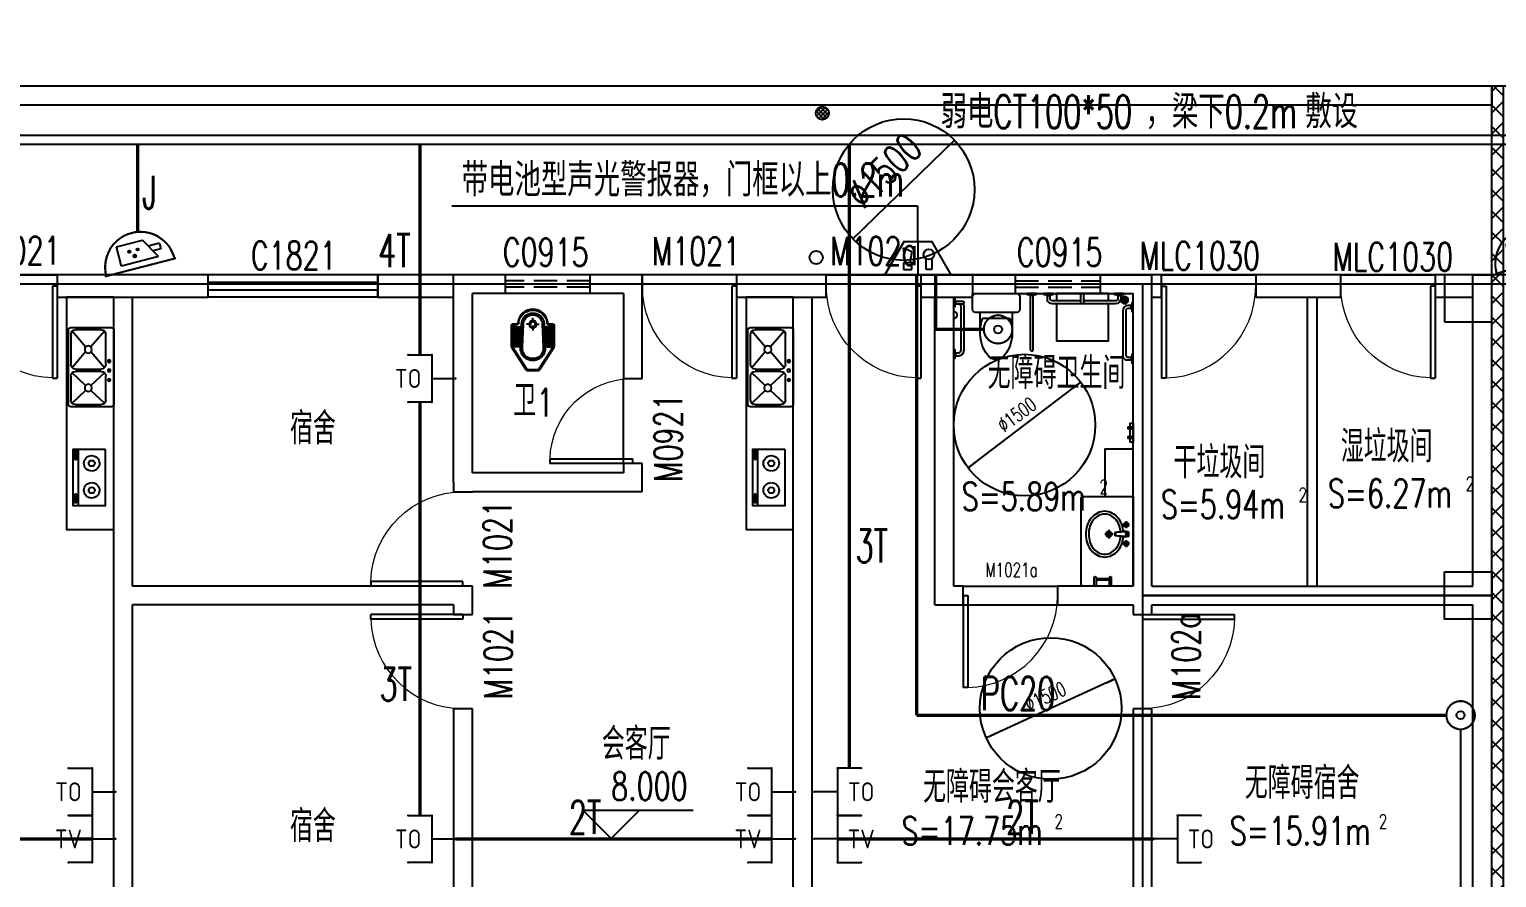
# Model space of a CAD drawing. Extents: x -9422388 to 15610651, y -1992469 to 953794.
# Drawn here: x -2744607 to -2729061, y -361773 to -352783 of the extents above; entities that cross this region are included whole.
import ezdxf
from ezdxf.enums import TextEntityAlignment as Align

# ---------------------------------------------------------------- set-up
doc = ezdxf.new("R2010")
doc.units = 0
doc.header["$LTSCALE"] = 1000
doc.linetypes.add('DASH', pattern=[0.35, 0.25, -0.1])
for name, color, linetype in [('0-厨卫家具', 253, 'Continuous'), ('CABLETRAY_PDS', 5, 'Continuous'), ('DIM-消防', 3, 'Continuous'), ('DIM-通讯', 3, 'Continuous'), ('EQUIP-安防', 3, 'Continuous'), ('EQUIP-消防', 3, 'Continuous'), ('EQUIP-通讯', 3, 'Continuous'), ('J-FURN-厨卫', 253, 'Continuous'), ('TEL_TEXT', 7, 'Continuous'), ('WALL', 9, 'Continuous'), ('WINDOW_TEXT', 7, 'Continuous'), ('WIRE-通讯', 4, 'Continuous'), ('厨具', 4, 'Continuous'), ('洁具', 253, 'Continuous')]:
    doc.layers.add(name, color=color, linetype=linetype)
doc.styles.add('_TCH_DIM', font='SIMPLEX', dxfattribs={"bigfont": 'GBCBIG'})
doc.styles.add('_TCH_WINDOW', font='SIMPLEX', dxfattribs={"height": 3.5, "bigfont": 'GBCBIG'})
doc.styles.add('_TEL_ATTDEF', font='GBENOR', dxfattribs={"width": 0.8, "height": 3, "bigfont": 'GBCBIG'})
doc.styles.add('_TEL_DIM', font='SIMPLEX', dxfattribs={"width": 0.8, "height": 3.5, "bigfont": 'HZTXT'})
doc.styles.get("Standard").update_dxf_attribs({"font": 'gbenor.shx', "bigfont": 'gbcbig.shx'})

# ---------------------------------------------------------------- blocks, each defined once
blk = doc.blocks.new('$plan$00002871')
at = {"layer": '洁具', "color": 0}
for p, q in [((0, -475), (0, -423)), ((-15, -490), (-67, -490)), ((0, -505), (0, -557)), ((15, -490), (67, -490))]:
    blk.add_line(p, q, dxfattribs=at)
for points in [[(159, -508, -0.88995), (-159, -508, 0.380538), (-179, -491), (-210, -491, -0.414214), (-230, -471), (-230, -258, -0.144595), (-227, -247), (-73, -9, -0.254383), (-56, 0), (56, 0, -0.254383), (73, -9), (227, -247, -0.144595), (230, -258), (230, -471, -0.414214), (210, -491), (179, -491, 0.380538)], [(120, -491), (130, -252, 1.134994), (-130, -252), (-120, -491, 0.992594)], [(105, -490), (115, -251, 1.141146), (-115, -251), (-105, -490, 0.994896)], [(100, -490), (110, -251, 1.143479), (-110, -251), (-100, -490, 0.995777)], [(-149, -264, 1), (-149, -252), (-207, -252, 1), (-207, -264)], [(-148, -287, 1), (-148, -275), (-207, -275, 1), (-207, -287)], [(-147, -307, 1), (-147, -295), (-207, -295, 1), (-207, -307)], [(-149, -263, 1), (-149, -253), (-207, -253, 1), (-207, -263)], [(-148, -286, 1), (-148, -276), (-207, -276, 1), (-207, -286)], [(-147, -306, 1), (-147, -296), (-207, -296, 1), (-207, -306)], [(148, -287, -1), (148, -275), (207, -275, -1), (207, -287)], [(147, -307, -1), (147, -295), (207, -295, -1), (207, -307)], [(148, -286, -1), (148, -276), (207, -276, -1), (207, -286)], [(147, -306, -1), (147, -296), (207, -296, -1), (207, -306)], [(149, -264, -1), (149, -252), (207, -252, -1), (207, -264)], [(149, -263, -1), (149, -253), (207, -253, -1), (207, -263)], [(-146, -330, 1), (-146, -319), (-207, -319, 1), (-207, -330)], [(-146, -352, 1), (-146, -341), (-207, -341, 1), (-207, -352)], [(-145, -376, 1), (-145, -364), (-207, -364, 1), (-207, -376)], [(-144, -399, 1), (-144, -388), (-207, -388, 1), (-207, -399)], [(-143, -423, 1), (-143, -411), (-207, -411, 1), (-207, -423)], [(-141, -444, 1), (-141, -432), (-207, -432, 1), (-207, -444)], [(-141, -464, 1), (-141, -453), (-207, -453, 1), (-207, -464)], [(-146, -329, 1), (-146, -320), (-207, -320, 1), (-207, -329)], [(-146, -351, 1), (-146, -342), (-207, -342, 1), (-207, -351)], [(-145, -375, 1), (-145, -365), (-207, -365, 1), (-207, -375)], [(-144, -398, 1), (-144, -389), (-207, -389, 1), (-207, -398)], [(-143, -422, 1), (-143, -412), (-207, -412, 1), (-207, -422)], [(-141, -443, 1), (-141, -433), (-207, -433, 1), (-207, -443)], [(-141, -463, 1), (-141, -454), (-207, -454, 1), (-207, -463)], [(141, -444, -1), (141, -432), (207, -432, -1), (207, -444)], [(141, -464, -1), (141, -453), (207, -453, -1), (207, -464)], [(141, -443, -1), (141, -433), (207, -433, -1), (207, -443)], [(141, -463, -1), (141, -454), (207, -454, -1), (207, -463)], [(143, -423, -1), (143, -411), (207, -411, -1), (207, -423)], [(144, -399, -1), (144, -388), (207, -388, -1), (207, -399)], [(143, -422, -1), (143, -412), (207, -412, -1), (207, -422)], [(145, -376, -1), (145, -364), (207, -364, -1), (207, -376)], [(144, -398, -1), (144, -389), (207, -389, -1), (207, -398)], [(146, -352, -1), (146, -341), (207, -341, -1), (207, -352)], [(145, -375, -1), (145, -365), (207, -365, -1), (207, -375)], [(146, -330, -1), (146, -319), (207, -319, -1), (207, -330)], [(146, -351, -1), (146, -342), (207, -342, -1), (207, -351)], [(146, -329, -1), (146, -320), (207, -320, -1), (207, -329)]]:
    blk.add_lwpolyline(points, format="xyb", close=True, dxfattribs=at)
blk.add_lwpolyline([(-149, -507, 0.380538), (-179, -481), (-210, -481, -0.414214), (-220, -471), (-220, -258, -0.144595), (-218, -253), (-64, -15, -0.254383), (-56, -10), (56, -10, -0.254383), (64, -15), (218, -253, -0.144595), (220, -258), (220, -471, -0.414214), (210, -481), (179, -481, 0.380538), (149, -507, 0.380538)], format="xyb", dxfattribs=at)
for radius in [40, 31.7]:
    blk.add_circle((0, -490), radius, dxfattribs=at)
blk.add_arc((0, -490), 150, 186.665, 353.335, dxfattribs=at)
blk = doc.blocks.new('$plan$00002777')
at = {"layer": '厨具', "color": 0}
for p, q in [((-300, -284), (300, -284)), ((-267, -307), (-267, -318)), ((-176, -308), (-176, -318)), ((192, -308), (192, -318)), ((284, -307), (284, -318)), ((-257, -316), (-257, -333)), ((-192, -316), (-257, -316)), ((-257, -333), (-192, -333)), ((-192, -333), (-192, -316)), ((208, -316), (273, -316)), ((208, -333), (208, -316)), ((273, -333), (208, -333)), ((273, -316), (273, -333))]:
    blk.add_line(p, q, dxfattribs=at)
blk.add_lwpolyline([(300, 0), (-300, 0), (-300, -340), (300, -340)], close=True, dxfattribs=at)
for points in [[(-176, -308, 0.259034), (-178, -304, 0.076276), (-189, -299, 0.036515), (-203, -297, 0.026615), (-221, -296, 0.026615), (-240, -297, 0.036515), (-254, -299, 0.076276), (-265, -304, 0.259034), (-267, -308, 0.078462), (-267, -309, 0.056762)], [(-176, -318, 0.259034), (-178, -315, 0.076276), (-189, -310, 0.036515), (-203, -307, 0.026615), (-221, -306, 0.026615), (-240, -307, 0.036515), (-254, -310, 0.076276), (-265, -315, 0.259034), (-267, -318, 0.259034), (-265, -322, 0.056762), (-257, -326, 0.036515)], [(192, -308, -0.259034), (194, -304, -0.076276), (205, -299, -0.036515), (219, -297, -0.026615), (238, -296, -0.026615), (257, -297, -0.036515), (270, -299, -0.076276), (282, -304, -0.259034), (284, -308, -0.078462), (283, -309, -0.056762)], [(192, -318, -0.259034), (194, -315, -0.076276), (205, -310, -0.036515), (219, -307, -0.026615), (238, -306, -0.026615), (257, -307, -0.036515), (270, -310, -0.076276), (282, -315, -0.259034), (284, -318, -0.259034), (282, -322, -0.056762), (273, -326, -0.036515)], [(-192, -327, 0.008736), (-189, -327, 0.076276), (-178, -322, 0.259034), (-176, -318, 0.259034)], [(208, -327, -0.008736), (205, -327, -0.076276), (194, -322, -0.259034), (192, -318, -0.259034)]]:
    blk.add_lwpolyline(points, format="xyb", dxfattribs=at)
for centre, radius, start, end in [((-135, -143), 82.5, 0.964, 0), ((-135, -143), 31.6, 0.6532, 0), ((151, -143), 82.5, 180, 179.036), ((151, -143), 31.6, 180, 179.3468)]:
    blk.add_arc(centre, radius, start, end, dxfattribs=at)
blk = doc.blocks.new('211')
at = {"color": 0}
blk.add_lwpolyline([(1062483, -473114), (1062471, -473126), (1062471, -473158), (1062483, -473171)], dxfattribs=at)
blk.add_lwpolyline([(1062493, -473193), (1062483, -473193), (1062483, -473096), (1062493, -473096)], close=True, dxfattribs=at)
blk = doc.blocks.new('$lvtry$00000171')
at = {"color": 0}
for p, q in [((-74, 11), (-11, 74)), ((-70, -27), (27, 70)), ((-53, -53), (53, 53)), ((-27, -70), (70, 27)), ((11, -74), (74, -11))]:
    blk.add_line(p, q, dxfattribs=at)
blk.add_circle((0, 0), 75, dxfattribs=at)
blk.add_point((0, 0), dxfattribs=at)
blk = doc.blocks.new('A$C39CF5C5E')
at = {"color": 0}
for points in [[(66, 881), (66, 921), (34, 921), (34, 876)], [(630, 424), (740, 424)], [(630, 392), (740, 392)], [(677, 66), (717, 66), (717, 34), (672, 34)]]:
    blk.add_lwpolyline(points, dxfattribs=at)
for points in [[(613, 921), (613, 891, -0.414213), (556, 834), (89, 834, -0.336778), (34, 876)], [(581, 921), (581, 891, -0.414211), (556, 866), (89, 866, -0.298815), (66, 881)], [(717, 813), (687, 813, 0.414213), (630, 756), (630, 89, 0.336778), (672, 34)], [(717, 781), (687, 781, 0.414211), (662, 756), (662, 424)], [(662, 392), (662, 89, 0.298815), (677, 66)]]:
    blk.add_lwpolyline(points, format="xyb", dxfattribs=at)
at = {"layer": 'WALL', "color": 0}
for points in [[(630, 133), (240, 133), (240, 683), (630, 683)], [(662, 683), (740, 683), (740, 133), (662, 133)]]:
    blk.add_lwpolyline(points, dxfattribs=at)
at = {"layer": 'J-FURN-厨卫', "color": 8, "xscale": 0.5, "yscale": 0.5, "zscale": 0.5, "rotation": 180}
blk.add_blockref('$lvtry$00000171', (670, 856, 0), dxfattribs=at)
at = {"layer": 'WALL', "color": 8, "xscale": -1, "rotation": 270}
for p in [(473193, -1061550), (473740, -1061550)]:
    blk.add_blockref('211', p, dxfattribs=at)
at = {"layer": 'WALL', "color": 8}
for p in [(-1061754, 473940), (-1061754, 473193)]:
    blk.add_blockref('211', p, dxfattribs=at)
blk = doc.blocks.new('A$C53926EF1')
at = {"layer": '0-厨卫家具', "color": 0, "linetype": 'ByBlock'}
for p, q in [((439, 110), (439, 390)), ((499, 420), (499, 80))]:
    blk.add_line(p, q, dxfattribs=at)
blk.add_lwpolyline([(49, 342, 0.537872), (49, 158, 0.149947), (269, 80), (499, 80), (499, 30, 0.414214), (529, 0), (669, 0, 0.414214), (699, 30), (699, 470, 0.414214), (669, 500), (529, 500, 0.414214), (499, 470), (499, 420), (269, 420, 0.149947)], format="xyb", close=True, dxfattribs=at)
for centre, start, end in [((286, 23), 67.4505, 91.4725), ((286, 477), 268.6339, 292.5495)]:
    blk.add_arc(centre, 398, start, end, dxfattribs=at)
blk = doc.blocks.new('$plan$00001624')
at = {"color": 0}
for p, q in [((646, -13), (661, -28)), ((701, -28), (716, -13))]:
    blk.add_line(p, q, dxfattribs=at)
for points in [[(60, 0), (60, -13), (-60, -13), (-60, 0)], [(744, 0), (744, -13), (624, -13), (624, 0)]]:
    blk.add_lwpolyline(points, close=True, dxfattribs=at)
blk.add_lwpolyline([(-38, -13), (-23, -28), (17, -28), (33, -13)], dxfattribs=at)
for points in [[(-23, -28), (-23, -66, 0.414213), (49, -137), (632, -137, 0.119966), (665, -129)], [(17, -28), (17, -66, 0.414211), (49, -97), (632, -97, 0.298815), (661, -78)]]:
    blk.add_lwpolyline(points, format="xyb", dxfattribs=at)
blk.add_lwpolyline([(681, -137), (681, -137, -0.414214), (661, -117), (661, -28), (701, -28), (701, -117, -0.414214)], format="xyb", close=True, dxfattribs=at)
blk = doc.blocks.new('$DorLib2D$00000001')
at = {"color": 0}
for p, q in [((0.45, 0.975), (0.5, 0.975)), ((0.45, 0), (0.45, 0.975)), ((0.5, 0), (0.5, 0.975)), ((0.5, 0), (0.45, 0))]:
    blk.add_line(p, q, dxfattribs=at)
at = {"color": 0, "lineweight": 13}
blk.add_arc((0.475, 0), 0.975, 91.4693, 180, dxfattribs=at)
blk = doc.blocks.new('$TCHSYS$WIN2D')
at = {"color": 0}
for p, q in [((-0.5, 0.5), (0.5, 0.5)), ((-0.5, 0.5), (-0.5, -0.5)), ((0.5, 0.5), (0.5, -0.5)), ((0.5, 0.1667), (-0.5, 0.1667)), ((0.5, -0.1667), (-0.5, -0.1667)), ((-0.5, -0.5), (0.5, -0.5))]:
    blk.add_line(p, q, dxfattribs=at)
blk = doc.blocks.new('$plan$00002763')
at = {"layer": '洁具', "color": 0}
for p, q in [((-395, -405), (-395, -132)), ((-381, -98), (-246, -241)), ((-345, -82), (-95, -82)), ((-59, -98), (-194, -241)), ((-45, -132), (-45, -405)), ((-20, -405), (-20, -132)), ((-6, -98), (161, -241)), ((30, -82), (345, -82)), ((381, -98), (214, -241)), ((395, -132), (395, -405)), ((-246, -297), (-381, -440)), ((-194, -297), (-59, -440)), ((161, -297), (-6, -440)), ((214, -297), (381, -440)), ((-95, -455), (-345, -455)), ((345, -455), (30, -455))]:
    blk.add_line(p, q, dxfattribs=at)
blk.add_lwpolyline([(-420, -25), (-420, -455, 0.200464), (-413, -473, 0.197353), (-395, -480), (395, -480, 0.19737), (413, -473, 0.200447), (420, -455), (420, -25, 0.200464), (413, -7, 0.197353), (395, 0), (-395, 0, 0.19737), (-413, -7, 0.200447), (-420, -25)], format="xyb", close=True, dxfattribs=at)
for centre, major_axis, start_param, end_param in [((-345, -132), (-50, 0), -1.570796, 0), ((-136, -48), (-14.2, 0), 3.141593, 9.424778), ((-95, -132), (-50, 0), 3.141593, 4.712389), ((-36, -48), (-15.1, 0), 3.141593, 9.424778), ((30, -132), (-50, 0), -1.570796, 0), ((64, -48), (-14.2, 0), 3.141593, 9.424778), ((345, -132), (-50, 0), 3.141593, 4.712389), ((-220, -269), (-38.6, 0), 3.141593, 9.424778), ((188, -269), (-38.6, 0), 3.141593, 9.424778), ((-345, -405), (50, 0), 3.141593, 4.712389), ((-95, -405), (50, 0), 4.712389, 6.283185), ((30, -405), (50, 0), 3.141593, 4.712389), ((345, -405), (50, 0), 4.712389, 6.283185)]:
    blk.add_ellipse(centre, major_axis=major_axis, ratio=0.9938, start_param=start_param, end_param=end_param, dxfattribs=at)
blk = doc.blocks.new('542523')
h = blk.add_hatch()
h.set_pattern_fill('ANSI37', color=8, scale=100)
h.set_pattern_definition([(45, (1001436.12, 205282.17), (-112.2532, 112.2532), []), (135, (1001436.12, 205282.17), (-112.2532, -112.2532), [])])
h.paths.add_polyline_path([(1622929.8, -188792.5), (1623049.8, -188792.5), (1623049.8, -199192.6), (1622929.8, -199192.6)])
h = blk.add_hatch()
h.set_pattern_fill('ANSI37', color=8, scale=20)
h.set_pattern_definition([(45, (561530.523, 194924.172), (-22.4506403, 22.4506403), []), (135, (561530.523, 194924.172), (-22.4506403, -22.4506403), [])])
edge = h.paths.add_edge_path()
edge.add_arc((1615838, -189080.4), 70, 0, 360)
at = {"color": 8}
for p, q in [((1579529.8, -188792.6), (1622929.8, -188792.5)), ((1593929.8, -188792.6), (1636422.2, -188792.5)), ((1622929.8, -188792.5), (1622929.8, -188992.5)), ((1579729.8, -188992.6), (1622929.8, -188992.5)), ((1639742.7, -190892.6), (1593929.8, -190892.6)), ((1606729.8, -190792.6), (1607729.8, -190792.6)), ((1608429.8, -190792.6), (1607729.8, -190792.6)), ((1607729.8, -190792.6), (1607729.8, -191032.6)), ((1609329.8, -190792.6), (1608429.8, -190792.6)), ((1609329.8, -191032.6), (1609329.8, -190792.6)), ((1611929.8, -190792.6), (1611129.8, -190792.6)), ((1611129.8, -190792.6), (1611129.8, -191032.6)), ((1611929.8, -192992.6), (1611929.8, -190792.6)), ((1613929.8, -190792.6), (1611929.8, -190792.6)), ((1613929.8, -190792.6), (1613929.8, -191032.6)), ((1614929.8, -190792.6), (1613929.8, -190792.6)), ((1613929.8, -191892.6), (1613929.8, -190792.6)), ((1615629.8, -190792.6), (1614929.8, -190792.6)), ((1614929.8, -190792.6), (1614929.8, -191032.6)), ((1615879.8, -190792.6), (1615629.8, -190792.6)), ((1615879.8, -190792.6), (1616879.8, -190792.6)), ((1615879.8, -191032.6), (1615879.8, -190792.6)), ((1617129.8, -190792.6), (1616879.8, -190792.6)), ((1616879.8, -190792.6), (1616879.8, -191032.6)), ((1617129.8, -190792.6), (1617429.8, -190792.6)), ((1617429.8, -190792.6), (1619329.8, -190792.6)), ((1617429.8, -190792.6), (1617429.8, -190992.6)), ((1619429.8, -190792.6), (1619329.8, -190792.6)), ((1619329.8, -194092.6), (1619329.8, -190792.6)), ((1619429.8, -191032.6), (1619429.8, -190792.6)), ((1619429.8, -190792.6), (1620429.8, -190792.6)), ((1621329.8, -190792.6), (1620429.8, -190792.6)), ((1620429.8, -190792.6), (1620429.8, -191032.6)), ((1621329.8, -191032.6), (1621329.8, -190792.6)), ((1621329.8, -190792.6), (1622329.8, -190792.6)), ((1622729.8, -190792.6), (1622329.8, -190792.6)), ((1622329.8, -190792.6), (1622329.8, -191032.6)), ((1622729.8, -194092.6), (1622729.8, -190792.6)), ((1622729.8, -190792.6), (1622929.8, -190792.6)), ((1622929.8, -194192.6), (1622929.8, -190792.6)), ((1607729.8, -191032.6), (1608429.8, -191032.6)), ((1608329.8, -194192.6), (1608329.8, -191032.6)), ((1608429.8, -191032.6), (1609329.8, -191032.6)), ((1608529.8, -194092.6), (1608529.8, -191032.6)), ((1611129.8, -191032.6), (1611929.8, -191032.6)), ((1612129.8, -192892.6), (1612129.8, -190992.6)), ((1613729.8, -190992.6), (1612129.8, -190992.6)), ((1613729.8, -190992.6), (1613729.8, -191892.6)), ((1614929.8, -191032.6), (1615629.8, -191032.6)), ((1615529.8, -198492.6), (1615529.8, -191032.6)), ((1615629.8, -191032.6), (1615879.8, -191032.6)), ((1615729.8, -198252.6), (1615729.8, -191032.6)), ((1616879.8, -191032.6), (1617129.8, -191032.6)), ((1617029.8, -194292.6), (1617029.8, -191032.6)), ((1617129.8, -191032.6), (1617429.8, -191032.6)), ((1617229.8, -194092.6), (1617229.8, -191032.6)), ((1617429.8, -190992.6), (1619129.8, -190992.6)), ((1617429.8, -191032.6), (1617429.8, -190992.6)), ((1618040.9, -191014.9), (1618028.8, -191002.8)), ((1618085, -191002.8), (1618072.9, -191014.9)), ((1619129.8, -194092.6), (1619129.8, -190992.6)), ((1619329.8, -191032.6), (1619429.8, -191032.6)), ((1620429.8, -191032.6), (1621329.8, -191032.6)), ((1620979.8, -194092.6), (1620979.8, -191032.6)), ((1620979.8, -191032.6), (1621079.8, -191032.6)), ((1621079.8, -194092.6), (1621079.8, -191032.6)), ((1622329.8, -191032.6), (1622729.8, -191032.6)), ((1613729.8, -191892.6), (1613929.8, -191892.6)), ((1613729.8, -192792.6), (1613729.8, -191892.6)), ((1613729.8, -192892.6), (1612129.8, -192892.6)), ((1613929.8, -192792.6), (1613729.8, -192792.6)), ((1613729.8, -192792.6), (1613729.8, -192892.6)), ((1613929.8, -193092.6), (1613929.8, -192792.6)), ((1611929.8, -192992.6), (1611929.8, -193092.6)), ((1611929.8, -193092.6), (1612129.8, -193092.6)), ((1613929.8, -193092.6), (1612129.8, -193092.6)), ((1618919.9, -193542.6, 0), (1618829.8, -193542.6, 0)), ((1618874.8, -193497.5, 0), (1618874.8, -193587.6, 0)), ((1619043.3, -193511.1, 0), (1618935.6, -193525.9, 0)), ((1619082.2, -193517.6, 0), (1618935.6, -193525.9, 0)), ((1618935.6, -193525.9, 0), (1618935.6, -193559.3, 0)), ((1618945.7, -193525.4, 0), (1618945.7, -193559.7, 0)), ((1619092.3, -193442.6, 0), (1619019.3, -193442.6, 0)), ((1619082.2, -193517.6, 0), (1619043.3, -193511.1, 0)), ((1619055.8, -193406.1, 0), (1619055.8, -193479.1, 0)), ((1619062.5, -193518.7, 0), (1619062.5, -193566.5, 0)), ((1619082.2, -193517.6, 0), (1619082.2, -193567.6, 0)), ((1619082.2, -193567.6, 0), (1618935.6, -193559.3, 0)), ((1619043.3, -193574, 0), (1618935.6, -193559.3, 0)), ((1619092.3, -193642.6, 0), (1619019.3, -193642.6, 0)), ((1619082.2, -193567.6, 0), (1619043.3, -193574, 0)), ((1619055.8, -193606.1, 0), (1619055.8, -193679.1, 0)), ((1611929.8, -194092.6), (1608529.8, -194092.6)), ((1612129.8, -194092.6), (1611929.8, -194092.6)), ((1612129.8, -194192.6), (1612129.8, -194092.6)), ((1617329.8, -194092.6), (1617229.8, -194092.6)), ((1617329.8, -194092.6), (1618329.8, -194092.6)), ((1617329.8, -194292.6), (1617329.8, -194092.6)), ((1619129.8, -194092.6), (1618329.8, -194092.6)), ((1618329.8, -194092.6), (1618329.8, -194292.6)), ((1619329.8, -194092.6), (1621029.8, -194092.6)), ((1621029.8, -194092.6), (1622729.8, -194092.6)), ((1608329.8, -198252.6), (1608329.8, -194192.6)), ((1611929.8, -194292.6), (1608529.8, -194292.6)), ((1608529.8, -198252.6), (1608529.8, -194292.6)), ((1611929.8, -194292.6), (1611929.8, -194392.6)), ((1612129.8, -194392.6), (1612129.8, -194192.6)), ((1617029.8, -194292.6), (1617329.8, -194292.6)), ((1617329.8, -194292.6), (1618329.8, -194292.6)), ((1618329.8, -194292.6), (1619129.8, -194292.6)), ((1619129.8, -194292.6), (1619129.8, -194392.6)), ((1619329.8, -194392.6), (1619329.8, -194292.6)), ((1619329.8, -194292.6), (1621029.8, -194292.6)), ((1621029.8, -194292.6), (1622729.8, -194292.6)), ((1622729.8, -198252.6), (1622729.8, -194292.6)), ((1622929.8, -198492.6), (1622929.8, -194192.6)), ((1611929.8, -194392.6), (1612129.8, -194392.6)), ((1619129.8, -194392.6), (1619329.8, -194392.6)), ((1612129.8, -195392.6), (1611929.8, -195392.6)), ((1611929.8, -195392.6), (1611929.8, -198252.6)), ((1612129.8, -198252.6), (1612129.8, -195392.6)), ((1619329.8, -195392.6), (1619129.8, -195392.6)), ((1619129.8, -195392.6), (1619129.8, -198252.6)), ((1619329.8, -198252.6), (1619329.8, -195392.6)), ((1613600.1, -196766), (1613300.1, -196466)), ((1613300.1, -196466), (1614470.9, -196466)), ((1613600.1, -196766), (1613900.1, -196466))]:
    blk.add_line(p, q, dxfattribs=at)
at = {"color": 8, "linetype": 'DASH'}
for p, q in [((1612479.8, -190992.6, 900), (1612479.8, -190792.6, 900)), ((1613379.8, -190859.2, 900), (1612479.8, -190859.2, 900)), ((1613379.8, -190992.6, 900), (1613379.8, -190792.6, 900)), ((1617879.8, -190792.6, 900), (1617879.8, -190992.6, 900)), ((1617879.8, -190859.2, 900), (1618779.8, -190859.2, 900)), ((1618779.8, -190792.6, 900), (1618779.8, -190992.6, 900)), ((1613379.8, -190925.9, 900), (1612479.8, -190925.9, 900)), ((1617879.8, -190925.9, 900), (1618779.8, -190925.9, 900))]:
    blk.add_line(p, q, dxfattribs=at)
at = {"color": 8}
for points in [[(1593929.8, -190892.6), (1593929.8, -198492.6), (1646508.8, -198492.6), (1651184.3, -190044.2), (1637238.7, -167794.3), (1630799.1, -171830.5), (1641151.3, -188347.3), (1639742.7, -190892.6)], [(1622929.8, -188792.5), (1623049.8, -188792.5), (1623049.8, -199192.6), (1622929.8, -199192.6)], [(1619229.8, -194192.6), (1622929.8, -194192.6), (1622929.8, -190892.6), (1619229.8, -190892.6)], [(1622429.8, -191292.6), (1622929.8, -191292.6), (1622929.8, -190792.6), (1622429.8, -190792.6)], [(1608329.8, -191032.6), (1607829.8, -191032.6), (1607829.8, -193492.6), (1608329.8, -193492.6)], [(1615529.8, -191032.6), (1615029.8, -191032.6), (1615029.8, -193492.6), (1615529.8, -193492.6)], [(1618006.8, -190992.6), (1618006.8, -191002.8), (1618102.9, -191002.8), (1618102.9, -190992.6)], [(1619129.8, -192426.2), (1619079.8, -192426.2), (1619079.8, -192406.2), (1619129.8, -192406.2)], [(1619129.8, -192567.3), (1619099.8, -192567.3), (1619099.8, -192367.3), (1619129.8, -192367.3)], [(1619129.8, -192528.9), (1619079.8, -192528.9), (1619079.8, -192508.9), (1619129.8, -192508.9)], [(1622429.8, -193942.6), (1622929.8, -193942.6), (1622929.8, -194442.6), (1622429.8, -194442.6)], [(1619229.8, -198492.6), (1622929.8, -198492.6), (1622929.8, -194192.6), (1619229.8, -194192.6)]]:
    blk.add_lwpolyline(points, close=True, dxfattribs=at)
for points in [[(1616161.9, -190413.5), (1617237.5, -189368)], [(1617094.1, -189507.4), (1617237.5, -189368)], [(1616305.3, -190274.1), (1616161.9, -190413.5)], [(1625949.8, -190792.6), (1600529.8, -190792.6)], [(1617382.2, -192839.5), (1618577.4, -191933.2)], [(1618497.8, -191993.6), (1618577.4, -191933.2)], [(1617461.9, -192779.1), (1617382.2, -192839.5)], [(1618739.4, -194012.6), (1618879.4, -194012.6)], [(1618739.4, -194027.6), (1618879.4, -194027.6)], [(1618938.7, -195076), (1617575.8, -195702.5)], [(1618847.8, -195117.8), (1618938.7, -195076)], [(1617666.6, -195660.8), (1617575.8, -195702.5)]]:
    blk.add_lwpolyline(points, dxfattribs=at)
blk.add_lwpolyline([(1618056.9, -191602.4), (1618056.9, -191602.4, 0.414214), (1618072.9, -191586.4), (1618072.9, -191014.9), (1618040.9, -191014.9), (1618040.9, -191586.4, 0.414214)], format="xyb", close=True, dxfattribs=at)
at = {"color": 8, "elevation": 0}
blk.add_lwpolyline([(1619129.8, -193142.6), (1619129.8, -192642.6), (1618829.8, -192642.6), (1618829.8, -193142.6)], close=True, dxfattribs=at)
blk.add_lwpolyline([(1619129.8, -194092.6), (1618599.8, -194092.6, -0.4142136), (1618579.8, -194072.6), (1618579.8, -193162.6, -0.4142136), (1618599.8, -193142.6), (1619129.8, -193142.6)], format="xyb", close=True, dxfattribs=at)
for points in [[(1619028.3, -193513.2, 0.0550337), (1619014.9, -193449.7, 0.0888494), (1618973.5, -193373.4, 0.1049875), (1618906.6, -193318.5, 0.1201704), (1618829.8, -193299.7, 0.1201704), (1618753, -193318.5, 0.1049875), (1618686.2, -193373.4, 0.0888494), (1618644.8, -193449.7, 0.0800516), (1618629.8, -193542.6, 0.0800516)], [(1618998.6, -193517.2, 0.0560664), (1618986.4, -193459.1, 0.0888494), (1618950, -193392.1, 0.1049875), (1618892.8, -193345.1, 0.1201704), (1618829.8, -193329.7, 0.1201704), (1618766.8, -193345.1, 0.1049875), (1618709.6, -193392.1, 0.0888494), (1618673.3, -193459.1, 0.0800516), (1618659.8, -193542.6, 0.0800516)], [(1618629.8, -193542.6, 0.0800516), (1618644.8, -193635.4, 0.0888494), (1618686.2, -193711.8, 0.1049875), (1618753, -193766.7, 0.1201704), (1618829.8, -193785.4, 0.1201704), (1618906.6, -193766.7, 0.1049875), (1618973.5, -193711.8, 0.0888494), (1619014.9, -193635.4, 0.0550337), (1619028.3, -193572, 0.0800516)], [(1618659.8, -193542.6, 0.0800516), (1618673.3, -193626, 0.0888494), (1618709.6, -193693.1, 0.1049875), (1618766.8, -193740, 0.1201704), (1618829.8, -193755.4, 0.1201704), (1618892.8, -193740, 0.1049875), (1618950, -193693.1, 0.0888494), (1618986.4, -193626, 0.0560664), (1618998.6, -193567.9, 0.0800516)]]:
    blk.add_lwpolyline(points, format="xyb", dxfattribs=at)
at = {"color": 8}
for points in [[(1618719.4, -194092.6), (1618719.4, -194002.6, -0.4142136), (1618729.4, -193992.6, -0.4142136), (1618739.4, -194002.6), (1618739.4, -194092.6)], [(1618879.4, -194092.6), (1618879.4, -194002.6, -0.4142136), (1618889.4, -193992.6), (1618889.4, -193992.6, -0.4142136), (1618899.4, -194002.6), (1618899.4, -194092.6)]]:
    blk.add_lwpolyline(points, format="xyb", dxfattribs=at)
for centre, radius in [((1615838, -189080.4), 70), ((1616699.7, -189890.8), 750), ((1615772, -190611.1), 70), ((1617979.8, -192386.4), 750), ((1618874.8, -193542.6, 0), 30), ((1618874.8, -193542.6, 0), 20), ((1619055.8, -193442.6, 0), 25), ((1619055.8, -193442.6, 0), 15), ((1619055.8, -193642.6, 0), 25), ((1619055.8, -193642.6, 0), 15), ((1618257.2, -195389.3), 750)]:
    blk.add_circle(centre, radius, dxfattribs=at)
for centre, radius, start, end in [((1617229.8, -191219.5), 37.7, 270, 90), ((1619055.1, -193541.4, 0), 7.19, 350.52523, 189.47477), ((1619055.1, -193543.8, 0), 7.19, 170.52523, 9.47477)]:
    blk.add_arc(centre, radius, start, end, dxfattribs=at)
ref = blk.add_blockref('$DorLib2D$00000001', (1607229.8, -190912.6), dxfattribs=dict(at, xscale=1000, yscale=-1000, zscale=240, rotation=359.9999999999907))
ref.add_attrib('A', 'M1021', (1606831.2, -190683.9), dxfattribs={"layer": 'WINDOW_TEXT', "color": 8, "height": 297.5, "style": '_TCH_WINDOW', "width": 0.705882})
ref = blk.add_blockref('$DorLib2D$00000001', (1614429.8, -190912.6), dxfattribs=dict(at, xscale=-1000, yscale=1000, zscale=240, rotation=179.9999999999704))
ref.add_attrib('A', 'M1021', (1614031.7, -190692.1), dxfattribs={"layer": 'WINDOW_TEXT', "color": 8, "height": 297.5, "rotation": 360, "style": '_TCH_WINDOW', "width": 0.705882})
ref = blk.add_blockref('$DorLib2D$00000001', (1616379.8, -190912.6), dxfattribs=dict(at, xscale=1000, yscale=-1000, zscale=240, rotation=359.9999999999621))
ref.add_attrib('A', 'M102a', (1615919.8, -190690.1), dxfattribs={"layer": 'WINDOW_TEXT', "color": 8, "height": 297.5, "style": '_TCH_WINDOW', "width": 0.705882})
ref = blk.add_blockref('$TCHSYS$WIN2D', (1610229.8, -190912.6), dxfattribs=dict(at, xscale=1800, yscale=240, zscale=240, rotation=179.9999999999722))
ref.add_attrib('A', 'C1821', (1609782.6, -190738.2), dxfattribs={"layer": 'WINDOW_TEXT', "color": 8, "height": 297.5, "rotation": 360, "style": '_TCH_WINDOW', "width": 0.705882})
ref = blk.add_blockref('$DorLib2D$00000001', (1619929.8, -190912.6), dxfattribs=dict(at, xscale=-1000, yscale=-1000, zscale=240, rotation=359.9999999999639))
ref.add_attrib('A', 'MLC1030', (1619196.3, -190742.3), dxfattribs={"layer": 'WINDOW_TEXT', "color": 8, "height": 297.5, "style": '_TCH_WINDOW', "width": 0.705882})
ref = blk.add_blockref('$DorLib2D$00000001', (1621829.8, -190912.6), dxfattribs=dict(at, xscale=1000, yscale=-1000, zscale=240, rotation=359.9999999999639))
ref.add_attrib('A', 'MLC1030', (1621243.3, -190751.6), dxfattribs={"layer": 'WINDOW_TEXT', "color": 8, "height": 297.5, "style": '_TCH_WINDOW', "width": 0.705882})
at = {"color": 8, "xscale": 0.8000000000000004, "yscale": 0.8000000000000004, "zscale": 0.8000000000000004, "rotation": 90.0000159714743}
blk.add_blockref('$plan$00001624', (1617229.8, -191633), dxfattribs=at)
at = {"color": 8, "extrusion": (0, 0, -1), "zscale": -1, "rotation": 90.00000528721758}
blk.add_blockref('A$C53926EF1', (-1617429.8, -191691.9), dxfattribs=at)
at = {"color": 8, "xscale": -1}
for name, p, rotation in [('A$C39CF5C5E', (1618186.2, -191732.1), 270), ('$plan$00002871', (1612770.5, -191807.6), 180), ('$plan$00002777', (1608239.8, -192942.6), 270.0000000000438), ('$plan$00002777', (1615439.8, -192942.6), 270.0000000000438)]:
    blk.add_blockref(name, p, dxfattribs=dict(at, rotation=rotation))
at = {"color": 8, "yscale": -1, "rotation": 89.99999999997121}
for p in [(1608329.8, -191772.6), (1615529.8, -191772.6)]:
    blk.add_blockref('$plan$00002763', p, dxfattribs=at)
at = {"color": 8}
ref = blk.add_blockref('$DorLib2D$00000001', (1613829.8, -192342.6), dxfattribs=dict(at, xscale=-900, yscale=900, zscale=200, rotation=89.9999999999746))
ref.add_attrib('A', 'M0921', (1614353.6, -192987.6), dxfattribs={"layer": 'WINDOW_TEXT', "color": 8, "height": 297.5, "rotation": 90, "style": '_TCH_WINDOW', "width": 0.705882})
ref = blk.add_blockref('$DorLib2D$00000001', (1612029.8, -193592.6), dxfattribs=dict(at, xscale=-1000, yscale=1000, zscale=200, rotation=89.99999999996666))
ref.add_attrib('A', 'M1021', (1612544.5, -194117.2), dxfattribs={"layer": 'WINDOW_TEXT', "color": 8, "height": 297.5, "rotation": 90, "style": '_TCH_WINDOW', "width": 0.705882})
ref = blk.add_blockref('$DorLib2D$00000001', (1617829.8, -194192.6), dxfattribs=dict(at, xscale=-1000, yscale=-1000, zscale=200, rotation=2.858617119148181e-11))
ref.add_attrib('A', 'M1021a', (1617565.9, -193994.1), dxfattribs={"layer": 'WINDOW_TEXT', "color": 8, "height": 148.75, "style": '_TCH_WINDOW', "width": 0.705882})
ref = blk.add_blockref('$DorLib2D$00000001', (1612029.8, -194892.6), dxfattribs=dict(at, xscale=1000, yscale=1000, zscale=200, rotation=89.99999999997141))
ref.add_attrib('A', 'M1021', (1612551.7, -195292.3), dxfattribs={"layer": 'WINDOW_TEXT', "color": 8, "height": 297.5, "rotation": 90, "style": '_TCH_WINDOW', "width": 0.705882})
ref = blk.add_blockref('$DorLib2D$00000001', (1619229.8, -194892.6), dxfattribs=dict(at, xscale=1000, yscale=-1000, zscale=200, rotation=89.99999706265596))
ref.add_attrib('A', 'M102a', (1619842.1, -195300.1), dxfattribs={"layer": 'WINDOW_TEXT', "color": 8, "height": 297.5, "rotation": 90, "style": '_TCH_WINDOW', "width": 0.705882})
at = {"color": 8, "style": '_TCH_DIM', "width": 0.705882}
for height, rotation, p in [(297.5, 44.18747, (1616272.6, -190110.4)), (148.75, 37.17112, (1617764.4, -192470.5)), (148.75, 24.68901, (1618028.7, -195424.8))]:
    blk.add_text('%%c1500', height=height, rotation=rotation, dxfattribs=at).set_placement(p)
at = {"color": 8, "style": '_TCH_DIM'}
for s, height, p in [('无障碍卫生间', 337.59, (1617589.3, -192004.2)), ('卫', 337.6, (1612563.7, -192295.4)), ('宿舍', 337.59, (1610197.3, -192589.7)), ('湿垃圾间', 337.59, (1621331.2, -192781.9)), ('干垃圾间', 337.59, (1619558.9, -192950.9)), ('会客厅', 337.59, (1613501.5, -195932.9)), ('无障碍会客厅', 337.59, (1616905, -196389.6)), ('无障碍宿舍', 337.59, (1620313.5, -196347.9)), ('宿舍', 337.59, (1610197.3, -196805.9))]:
    blk.add_text(s, height=height, dxfattribs=at).set_placement(p)
at = {"color": 8, "style": '_TCH_DIM', "width": 0.705882}
for s, height, p in [('1', 297.5, (1612809.5, -192295.4)), ('S=5.89m', 297.5, (1617314, -193290.9)), ('2', 148.8, (1618774, -193115.9)), ('S=5.94m', 297.5, (1619423.8, -193375.2)), ('2', 148.8, (1620883.8, -193200.2)), ('S=6.27m', 297.5, (1621193.9, -193258.4)), ('2', 148.8, (1622653.9, -193083.4)), ('8.000', 297.5, (1613600.9, -196361)), ('S=17.75m', 297.5, (1616677.1, -196836.1)), ('2', 148.8, (1618297.1, -196661.1)), ('S=15.91m', 297.5, (1620153.5, -196836.1)), ('2', 148.8, (1621733.5, -196661.1))]:
    blk.add_text(s, height=height, dxfattribs=at).set_placement(p)
at = {"layer": 'WINDOW_TEXT', "color": 8, "style": '_TCH_WINDOW', "width": 0.705882}
blk.add_text('C0915', height=297.5, rotation=360, dxfattribs=at).set_placement((1612452.2, -190701.9))
blk.add_text('C0915', height=297.5, dxfattribs=at).set_placement((1617897.5, -190701.9))
blk = doc.blocks.new('$equip$00002353')
for p, q in [((0.75, 0), (-0.75, 0)), ((-0.517, -0.393), (-0.517, -0.273)), ((-0.517, -0.273), (-0.341, -0.273)), ((-0.427, -0.123), (0.383, -0.123)), ((-0.427, -0.123), (-0.187, -0.543)), ((0.383, -0.123), (0.383, -0.543)), ((-0.517, -0.393), (-0.273, -0.393)), ((0.383, -0.543), (-0.187, -0.543))]:
    blk.add_line(p, q)
at = {"const_width": 0.04}
for points in [[(-0.75, 0), (-0.779, 0)], [(0.75, 0), (0.779, 0)]]:
    blk.add_lwpolyline(points, dxfattribs=at)
blk.add_lwpolyline([(0.75, 0, -1), (-0.75, 0), (0.75, 0), (0.75, 0, -1), (-0.75, 0, -1.517539)], format="xyb", dxfattribs=at)
for centre, radius in [((0.052, -0.26), 0.03), ((-0.038, -0.38), 0.024), ((0.142, -0.38), 0.024)]:
    blk.add_circle(centre, radius)
blk.add_arc((0, 0), 0.75, 180, 0)
for p in [(-0.75, 0), (0, 0), (0.75, 0), (0, -0.75)]:
    blk.add_point(p)
for points in [[(0.026, -0.245), (0.078, -0.245), (0.022, -0.26), (0.082, -0.26)], [(0.026, -0.275), (0.078, -0.275), (0.022, -0.26), (0.082, -0.26)], [(0.037, -0.234), (0.067, -0.234), (0.026, -0.245), (0.078, -0.245)], [(0.037, -0.286), (0.067, -0.286), (0.026, -0.275), (0.078, -0.275)], [(0.052, -0.23), (0.052, -0.23), (0.037, -0.234), (0.067, -0.234)], [(0.052, -0.29), (0.052, -0.29), (0.037, -0.286), (0.067, -0.286)], [(-0.059, -0.368), (-0.017, -0.368), (-0.062, -0.38), (-0.014, -0.38)], [(-0.059, -0.392), (-0.017, -0.392), (-0.062, -0.38), (-0.014, -0.38)], [(-0.05, -0.359), (-0.026, -0.359), (-0.059, -0.368), (-0.017, -0.368)], [(-0.05, -0.401), (-0.026, -0.401), (-0.059, -0.392), (-0.017, -0.392)], [(-0.038, -0.356), (-0.038, -0.356), (-0.05, -0.359), (-0.026, -0.359)], [(-0.038, -0.404), (-0.038, -0.404), (-0.05, -0.401), (-0.026, -0.401)], [(0.121, -0.368), (0.163, -0.368), (0.118, -0.38), (0.166, -0.38)], [(0.121, -0.392), (0.163, -0.392), (0.118, -0.38), (0.166, -0.38)], [(0.13, -0.359), (0.154, -0.359), (0.121, -0.368), (0.163, -0.368)], [(0.13, -0.401), (0.154, -0.401), (0.121, -0.392), (0.163, -0.392)], [(0.142, -0.356), (0.142, -0.356), (0.13, -0.359), (0.154, -0.359)], [(0.142, -0.404), (0.142, -0.404), (0.13, -0.401), (0.154, -0.401)]]:
    blk.add_solid(points)
at = {"color": 7, "style": '_TEL_DIM', "flags": 1}
blk.add_attdef('A', text='', height=0.00002, dxfattribs=at).set_placement((0, 0), align=Align.MIDDLE_CENTER)
blk = doc.blocks.new('$equip$00001847')
for p, q in [((-0.5, 0.499), (-0.5, 0.999)), ((0.5, 0.999), (0.5, 0.499)), ((0.5, 0.499), (-0.5, 0.499)), ((0, 0.5), (0, 0))]:
    blk.add_line(p, q)
for p in [(-0.5, 0.999), (0.5, 0.999), (-0.5, 0.499), (0.5, 0.499), (0, 0)]:
    blk.add_point(p)
at = {"color": 7, "style": '_TEL_DIM'}
blk.add_attdef('$TEXT$', text='', height=0.4, dxfattribs=at).set_placement((0, 0.999), align=Align.MIDDLE_CENTER)
at = {"color": 7, "style": '_TEL_DIM', "flags": 1}
blk.add_attdef('A', text='', height=0.00002, dxfattribs=at).set_placement((0, 0), align=Align.MIDDLE_CENTER)
blk = doc.blocks.new('$equip$00001802')
for p, q in [((-0.5, 0.499), (-0.5, 0.999)), ((0.5, 0.999), (0.5, 0.499)), ((0.5, 0.499), (-0.5, 0.499)), ((0, 0.5), (0, 0))]:
    blk.add_line(p, q)
for p in [(-0.5, 0.999), (0.5, 0.999), (-0.5, 0.499), (0.5, 0.499), (0, 0)]:
    blk.add_point(p)
at = {"color": 7, "style": '_TEL_DIM'}
blk.add_attdef('$TEXT$', text='', height=0.4, dxfattribs=at).set_placement((0, 0.999), align=Align.MIDDLE_CENTER)
at = {"color": 7, "style": '_TEL_DIM', "flags": 1}
blk.add_attdef('A', text='', height=0.00002, dxfattribs=at).set_placement((0, 0), align=Align.MIDDLE_CENTER)
blk = doc.blocks.new('$equip$00002479')
at = {"const_width": 0.04}
blk.add_lwpolyline([(-0.3, 0, 1), (0.3, 0, 1), (-0.3, 0, 0.942883)], format="xyb", dxfattribs=at)
for radius in [0.3, 0.0841]:
    blk.add_circle((0, 0), radius)
for p in [(-0.3, 0), (0, 0.3), (0.3, 0), (0, -0.3)]:
    blk.add_point(p)
at = {"color": 7, "style": '_TEL_DIM', "flags": 1}
blk.add_attdef('A', text='', height=0.00002, dxfattribs=at).set_placement((0, 0), align=Align.MIDDLE_CENTER)
blk = doc.blocks.new('$equip$00002679')
for p, q in [((-0.3, 0.699), (-0.703, 0)), ((0.3, 0.699), (-0.3, 0.699)), ((0.3, 0.699), (-0.3, 0.699)), ((0, 0.699), (0, 0)), ((0.703, 0), (0.3, 0.699)), ((-0.264, 0.249), (-0.304, 0.569)), ((-0.304, 0.569), (-0.128, 0.489)), ((-0.128, 0.489), (-0.168, 0.249)), ((0.174, 0.11), (0.174, 0.338)), ((0.294, 0.338), (0.294, 0.11)), ((-0.703, 0), (0.703, 0)), ((-0.304, 0.249), (-0.304, 0.113)), ((-0.128, 0.249), (-0.304, 0.249)), ((-0.304, 0.113), (-0.128, 0.113)), ((-0.128, 0.113), (-0.128, 0.249)), ((0.294, 0.11), (0.174, 0.11))]:
    blk.add_line(p, q)
at = {"const_width": 0.04}
for points in [[(-0.299, 0.699), (0.301, 0.699), (0.703, 0), (-0.702, 0), (-0.299, 0.699), (0.301, 0.699)], [(-0.3, 0.699), (0.3, 0.699), (0.703, 0), (-0.703, 0), (-0.3, 0.699), (0.3, 0.699)]]:
    blk.add_lwpolyline(points, dxfattribs=at)
blk.add_circle((0.234, 0.43), 0.111)
for p in [(0, 0.699), (-0.501, 0.349), (0.502, 0.349), (0, 0)]:
    blk.add_point(p)
at = {"color": 7, "flags": 1}
for tag, height, p in [('B', 0.4, (0.961, 0.299)), ('A', 0.00002, (0, 0))]:
    blk.add_attdef(tag, text='', height=height, dxfattribs=at).set_placement(p, align=Align.MIDDLE_CENTER)

msp = doc.modelspace()

# ---------------------------------------------------------------- linework, layer by layer
at = {"layer": 'CABLETRAY_PDS'}
for p, q in [((-2757984.98037, -353904.82495), (-2722707.65066, -353904.82495)), ((-2722707.65066, -354004.82495), (-2757984.98037, -354004.82495))]:
    msp.add_line(p, q, dxfattribs=at)
at = {"layer": 'DIM-消防'}
for p, q in [((-2735193.46917, -354658.00641), (-2740132.89069, -354658.00641)), ((-2735193.46917, -355033.44848), (-2735193.46917, -354658.00641))]:
    msp.add_line(p, q, dxfattribs=at)
at = {"layer": 'DIM-通讯'}
msp.add_line((-2729443.79215, -360200.96658), (-2729443.78949, -364604.18657), dxfattribs=at)
at = {"layer": 'WIRE-通讯', "linetype": 'Continuous', "const_width": 35}
for points in [[(-2743460.72519, -354930.68277), (-2743460.72519, -354004.82495)], [(-2740468.28999, -356232.76695), (-2740468.28999, -354004.82495)], [(-2735919.28899, -360612.76695), (-2735919.28899, -354004.82495)], [(-2735207.00514, -360050.96658), (-2735207.00514, -355382.76695)], [(-2735004.36822, -355962.39449), (-2735004.36822, -355382.76695)], [(-2735004.36822, -355962.39449), (-2734493.79002, -355962.39449)], [(-2740468.28999, -361112.76695), (-2740468.28999, -356732.76695)], [(-2735207.00514, -360050.96658), (-2729593.78949, -360050.96658)], [(-2747293.78949, -361362.76695), (-2743943.28999, -361362.76695)], [(-2740093.78949, -361362.76695), (-2736743.28999, -361362.76695)], [(-2732693.78949, -361362.76695), (-2736044.28899, -361362.76695)]]:
    msp.add_lwpolyline(points, dxfattribs=at)

# ---------------------------------------------------------------- block references
msp.add_blockref('542523', (-4352043.60427, -164590.19334))
at = {"layer": 'EQUIP-安防'}
for p, xscale, yscale, zscale, rotation in [((-2743430.80988, -355304.48763), 500.0000000000001, 500.0000000000001, 500.0000000000001, 194.4526249033028), ((-2728701.91667, -355264.49868), 500, 500, 500, 196.2928815955619)]:
    msp.add_blockref('$equip$00002353', p, dxfattribs=dict(at, xscale=xscale, yscale=yscale, zscale=zscale, rotation=rotation))
at = {"layer": 'EQUIP-安防', "xscale": 500, "yscale": 500, "zscale": 500}
for p in [(-2734343.79383, -355962.39949), (-2729443.7933, -360050.97158)]:
    msp.add_blockref('$equip$00002479', p, dxfattribs=at)
at = {"layer": 'EQUIP-消防', "xscale": 500, "yscale": 500, "zscale": 500}
msp.add_blockref('$equip$00002679', (-2735193.78949, -355382.76695), dxfattribs=at)
at = {"layer": 'EQUIP-通讯'}
ref = msp.add_blockref('$equip$00001847', (-2740093.78949, -356482.76695), dxfattribs=dict(at, xscale=500, yscale=500, zscale=500, rotation=90))
ref.add_attrib('$TEXT$', 'TO', dxfattribs={"layer": '0', "color": 7, "height": 200, "style": '_TEL_ATTDEF'}).set_placement((-2740593.28999, -356482.76695), align=Align.MIDDLE_CENTER)
ref = msp.add_blockref('$equip$00001847', (-2743693.78949, -360862.76695), dxfattribs=dict(at, xscale=500, yscale=500, zscale=500, rotation=90))
ref.add_attrib('$TEXT$', 'TO', dxfattribs={"layer": '0', "color": 7, "height": 200, "style": '_TEL_ATTDEF'}).set_placement((-2744193.28999, -360862.76695), align=Align.MIDDLE_CENTER)
ref = msp.add_blockref('$equip$00001847', (-2736493.78949, -360862.76695), dxfattribs=dict(at, xscale=500, yscale=500, zscale=500, rotation=90))
ref.add_attrib('$TEXT$', 'TO', dxfattribs={"layer": '0', "color": 7, "height": 200, "style": '_TEL_ATTDEF'}).set_placement((-2736993.28999, -360862.76695), align=Align.MIDDLE_CENTER)
ref = msp.add_blockref('$equip$00001847', (-2736293.78949, -360862.76695), dxfattribs=dict(at, xscale=-500, yscale=500, zscale=500, rotation=270))
ref.add_attrib('$TEXT$', 'TO', dxfattribs={"layer": '0', "color": 7, "height": 200, "style": '_TEL_ATTDEF'}).set_placement((-2735794.28899, -360862.76695), align=Align.MIDDLE_CENTER)
ref = msp.add_blockref('$equip$00001802', (-2743693.78949, -361362.76695), dxfattribs=dict(at, xscale=500, yscale=500, zscale=500, rotation=90))
ref.add_attrib('$TEXT$', 'TV', dxfattribs={"layer": '0', "color": 7, "height": 200, "style": '_TEL_ATTDEF'}).set_placement((-2744193.28999, -361362.76695), align=Align.MIDDLE_CENTER)
ref = msp.add_blockref('$equip$00001847', (-2740093.78949, -361362.76695), dxfattribs=dict(at, xscale=500, yscale=500, zscale=500, rotation=90))
ref.add_attrib('$TEXT$', 'TO', dxfattribs={"layer": '0', "color": 7, "height": 200, "style": '_TEL_ATTDEF'}).set_placement((-2740593.28999, -361362.76695), align=Align.MIDDLE_CENTER)
ref = msp.add_blockref('$equip$00001802', (-2736493.78949, -361362.76695), dxfattribs=dict(at, xscale=500, yscale=500, zscale=500, rotation=90))
ref.add_attrib('$TEXT$', 'TV', dxfattribs={"layer": '0', "color": 7, "height": 200, "style": '_TEL_ATTDEF'}).set_placement((-2736993.28999, -361362.76695), align=Align.MIDDLE_CENTER)
ref = msp.add_blockref('$equip$00001802', (-2736293.78949, -361362.76695), dxfattribs=dict(at, xscale=-500, yscale=500, zscale=500, rotation=270))
ref.add_attrib('$TEXT$', 'TV', dxfattribs={"layer": '0', "color": 7, "height": 200, "style": '_TEL_ATTDEF'}).set_placement((-2735794.28899, -361362.76695), align=Align.MIDDLE_CENTER)
ref = msp.add_blockref('$equip$00001847', (-2732693.78949, -361362.76695), dxfattribs=dict(at, xscale=-500, yscale=500, zscale=500, rotation=270))
ref.add_attrib('$TEXT$', 'TO', dxfattribs={"layer": '0', "color": 7, "height": 200, "style": '_TEL_ATTDEF'}).set_placement((-2732194.28899, -361362.76695), align=Align.MIDDLE_CENTER)

# ---------------------------------------------------------------- texts
at = {"layer": 'DIM-消防', "color": 7, "style": '_TEL_DIM'}
for s, width, p in [('带电池型声光警报器，门框以上', 0.8, (-2740027.89069, -354553.00641)), ('0.2m', 0.64, (-2736107.89069, -354553.00641))]:
    msp.add_text(s, height=350, dxfattribs=dict(at, width=width)).set_placement(p)
at = {"layer": 'TEL_TEXT', "style": '_TEL_DIM'}
for s, width, p in [('弱电', 0.8, (-2734952.88482, -353831.4856)), ('CT100*50', 0.64, (-2734392.88482, -353831.4856)), ('，梁下', 0.8, (-2732782.21815, -353831.4856)), ('0.2m', 0.64, (-2731942.21815, -353831.4856)), ('敷设', 0.8, (-2731088.88482, -353831.4856)), ('J', 0.64, (-2743410.12878, -354684.83143)), ('4T', 0.64, (-2740912.22199, -355302.98946)), ('3T', 0.64, (-2735853.33607, -358433.42812)), ('3T', 0.64, (-2740896.90958, -359898.7841)), ('PC20', 0.64, (-2734524.53712, -359996.16754)), ('2T', 0.64, (-2738891.96982, -361308.64619)), ('2T', 0.64, (-2734258.27583, -361308.64619))]:
    msp.add_text(s, height=350, dxfattribs=dict(at, width=width)).set_placement(p)

doc.saveas('drawing.dxf')
